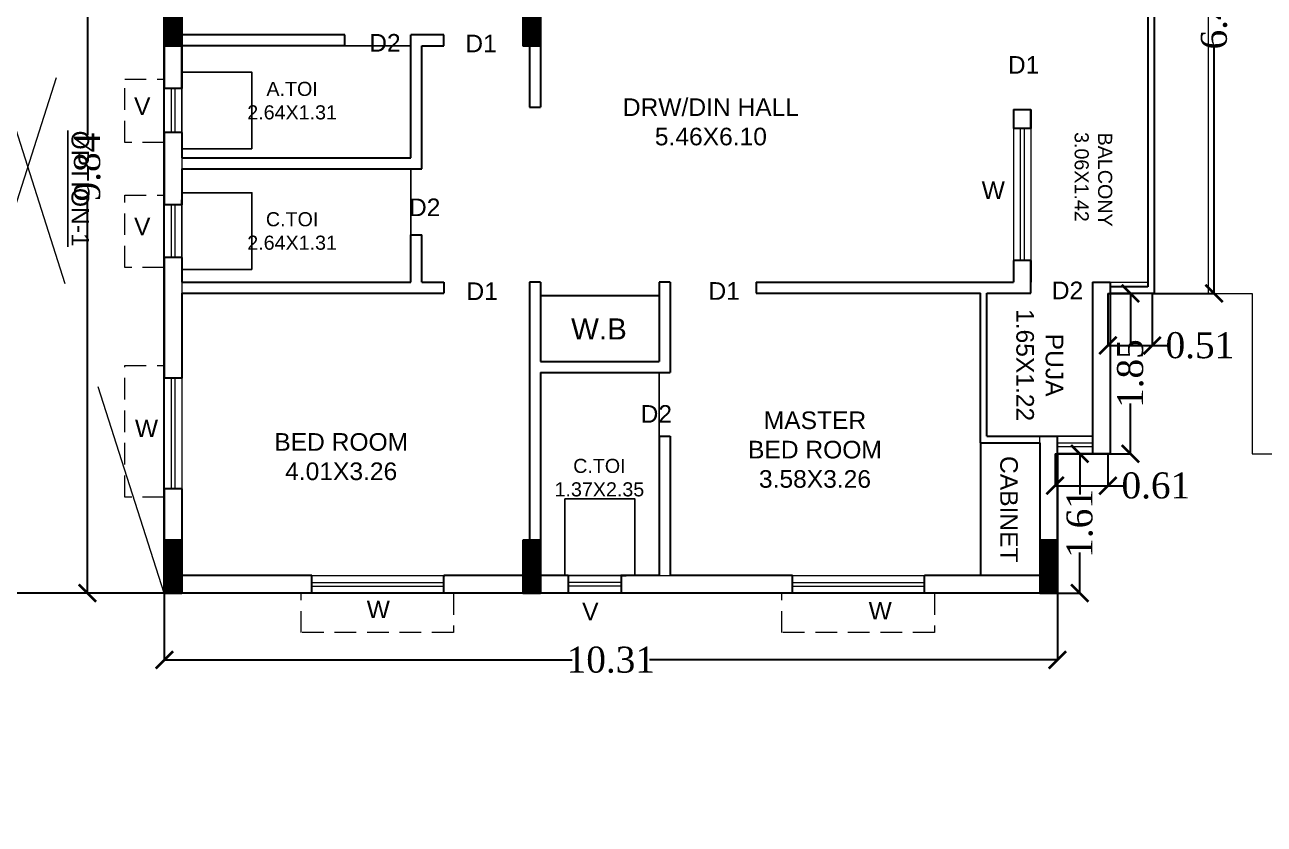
# Model space of a CAD drawing. Header units: metres. Extents: x 0 to 63445, y 32361 to 32804.
# Drawn here: x 63221.23 to 63235.55, y 32657.5 to 32666.73 of the extents above; entities that cross this region are included whole.
import ezdxf

# ---------------------------------------------------------------- set-up
doc = ezdxf.new("R2010")
doc.units = ezdxf.units.M
doc.header["$MEASUREMENT"] = 0
doc.header["$PDMODE"] = 34
doc.header["$PDSIZE"] = -10
for name, pattern in [('CONTINULUS', [0]), ('DASHED', [0.75, 0.5, -0.25]), ('DASHED2', [0.375, 0.25, -0.125])]:
    doc.linetypes.add(name, pattern=pattern)
doc.layers.get('0').update_dxf_attribs({"lineweight": 25})
doc.layers.add('BLK_1_FLR_3_BATH', color=3, linetype='Continuous', plot=False)
doc.layers.add('BLK_1_FLR_3_WATER_CLOSET', color=2, linetype='Continuous', plot=False)
for name, color, linetype, lineweight in [('BLK_1_FLR_3_BLT_UP_AREA', 14, 'DASHED', 9), ('BLK_1_FLR_3_BLT_UP_AREA_DEDUCT', 14, 'DASHED', 9), ('BLK_1_FLR_3_UNITFA', 7, 'Continuous', 0), ('COLUMN', 1, 'Continuous', 30), ('DIM', 56, 'Continuous', 20), ('hatch', 251, 'Continuous', 20), ('TEXT-2', 65, 'Continuous', 18), ('wall', 7, 'Continuous', 30), ('window', 154, 'Continuous', 9)]:
    doc.layers.add(name, color=color, linetype=linetype, lineweight=lineweight)
doc.layers.add('text', color=65, linetype='Continuous')
doc.styles.add('AutoDCRFont', font='arial.ttf')
doc.styles.get("Standard").update_dxf_attribs({"font": 'arial.ttf', "height": 0.4})
doc.styles.add('TNR', font='times.ttf', dxfattribs={"height": 0.5})
doc.dimstyles.new('ARCHANA', dxfattribs={"dimscale": 0, "dimtxt": 0.5, "dimasz": 0.5, "dimexe": 0, "dimexo": 0, "dimgap": 0, "dimtad": 0, "dimzin": 0, "dimdsep": 46, "dimtxsty": 'TNR', "dimblk": 'ARCHTICK', "dimcen": 0.09, "dimclrd": 36, "dimclre": 36, "dimclrt": 7, "dimadec": 0, "dimazin": 0, "dimtfac": 1, "dimtofl": 0, "dimtmove": 0, "dimatfit": 3, "dimldrblk": 'ARCHTICK', "dimfxl": 1, "dimfrac": 2, "dimtolj": 1, "dimtzin": 0, "dimlwd": -1, "dimlwe": -1, "dimarcsym": 0})

# ---------------------------------------------------------------- blocks, each defined once
blk = doc.blocks.new('A$C7D115503')
at = {"layer": 'COLUMN', "ltscale": 3}
h = blk.add_hatch(dxfattribs=at)
h.set_pattern_fill('ANSI31', color=256, style=0)
h.paths.add_polyline_path([(-14.36, -11.59), (-6.36, -11.59), (-6.36, 12.41), (-14.36, 12.41)])
at = {"layer": 'COLUMN', "ltscale": 0.05}
for p, q in [((-14.36, 12.41), (-6.36, 12.41)), ((-14.36, 12.41), (-14.36, -11.59)), ((-6.36, 12.41), (-6.36, -11.59)), ((-6.36, -11.59), (-14.36, -11.59))]:
    blk.add_line(p, q, dxfattribs=at)
blk = doc.blocks.new('_ArchTick')
at = {"color": 0, "linetype": 'ByBlock', "const_width": 0.15}
blk.add_lwpolyline([(-0.5, -0.5), (0.5, 0.5)], dxfattribs=at)
blk = doc.blocks.new('*D761')
at = {"layer": 'Defpoints', "color": 0, "ltscale": 0.5, "transparency": 16777216}
for p in [(63222.843, 32670.011), (63221.955, 32660.172), (63222.843, 32660.172)]:
    blk.add_point(p, dxfattribs=at)
at = {"layer": 'wall', "color": 36, "ltscale": 0.5, "transparency": 16777216}
for p, q in [((63222.843, 32670.011), (63221.955, 32670.011)), ((63221.955, 32670.011), (63221.955, 32665.462)), ((63221.955, 32660.172), (63221.955, 32664.72)), ((63222.843, 32660.172), (63221.955, 32660.172))]:
    blk.add_line(p, q, dxfattribs=at)
at = {"layer": 'wall', "color": 36, "ltscale": 0.5, "transparency": 16777216, "xscale": 0.2, "yscale": 0.2, "zscale": 0.2}
for p, rotation in [((63221.955, 32670.011), 90), ((63221.955, 32660.172), 270)]:
    blk.add_blockref('_ArchTick', p, dxfattribs=dict(at, rotation=rotation))
at = {"layer": 'wall', "color": 7, "ltscale": 0.5, "transparency": 16777216, "insert": (63221.955, 32665.091), "char_height": 0.5, "attachment_point": 5, "rotation": 90, "style": 'TNR'}
blk.add_mtext('\\A1;{\\H0.6x;9.84}', dxfattribs=at)
blk = doc.blocks.new('*D762')
at = {"layer": 'Defpoints', "color": 0, "ltscale": 0.5, "transparency": 16777216}
for p in [(63222.843, 32660.172), (63233.157, 32660.172), (63233.157, 32659.4)]:
    blk.add_point(p, dxfattribs=at)
at = {"layer": 'wall', "color": 36, "ltscale": 0.5, "transparency": 16777216}
for p, q in [((63222.843, 32660.172), (63222.843, 32659.4)), ((63233.157, 32660.172), (63233.157, 32659.4)), ((63222.843, 32659.4), (63227.554, 32659.4)), ((63233.157, 32659.4), (63228.445, 32659.4))]:
    blk.add_line(p, q, dxfattribs=at)
at = {"layer": 'wall', "color": 36, "ltscale": 0.5, "transparency": 16777216, "xscale": 0.2, "yscale": 0.2, "zscale": 0.2, "rotation": 180}
blk.add_blockref('_ArchTick', (63222.843, 32659.4), dxfattribs=at)
at = {"layer": 'wall', "color": 36, "ltscale": 0.5, "transparency": 16777216, "xscale": 0.2, "yscale": 0.2, "zscale": 0.2}
blk.add_blockref('_ArchTick', (63233.157, 32659.4), dxfattribs=at)
at = {"layer": 'wall', "color": 7, "ltscale": 0.5, "transparency": 16777216, "insert": (63228, 32659.4), "char_height": 0.5, "attachment_point": 5, "style": 'TNR'}
blk.add_mtext('\\A1;{\\H0.6x;10.31}', dxfattribs=at)
blk = doc.blocks.new('*D763')
at = {"layer": 'Defpoints', "color": 0, "ltscale": 0.5, "transparency": 16777216}
for p in [(63234.251, 32670.061), (63234.251, 32663.631), (63234.967, 32663.631)]:
    blk.add_point(p, dxfattribs=at)
at = {"layer": 'wall', "color": 36, "ltscale": 0.5, "transparency": 16777216}
for p, q in [((63234.251, 32670.061), (63234.967, 32670.061)), ((63234.967, 32670.061), (63234.967, 32667.206)), ((63234.967, 32663.631), (63234.967, 32666.486)), ((63234.251, 32663.631), (63234.967, 32663.631))]:
    blk.add_line(p, q, dxfattribs=at)
at = {"layer": 'wall', "color": 36, "ltscale": 0.5, "transparency": 16777216, "xscale": 0.2, "yscale": 0.2, "zscale": 0.2}
for p, rotation in [((63234.967, 32670.061), 90), ((63234.967, 32663.631), 270)]:
    blk.add_blockref('_ArchTick', p, dxfattribs=dict(at, rotation=rotation))
at = {"layer": 'wall', "color": 7, "ltscale": 0.5, "transparency": 16777216, "insert": (63234.967, 32666.846), "char_height": 0.5, "attachment_point": 5, "rotation": 90, "style": 'TNR'}
blk.add_mtext('\\A1;{\\H0.6x;6.43}', dxfattribs=at)
blk = doc.blocks.new('*D764')
at = {"layer": 'Defpoints', "color": 0, "ltscale": 0.5, "transparency": 16777216}
for p in [(63233.741, 32663.631), (63234.251, 32663.631), (63234.251, 32663.031)]:
    blk.add_point(p, dxfattribs=at)
at = {"layer": 'wall', "color": 36, "ltscale": 0.5, "transparency": 16777216}
for p, q in [((63233.741, 32663.631), (63233.741, 32663.031)), ((63234.251, 32663.631), (63234.251, 32663.031)), ((63233.741, 32663.031), (63234.251, 32663.031)), ((63234.251, 32663.031), (63234.451, 32663.031))]:
    blk.add_line(p, q, dxfattribs=at)
at = {"layer": 'wall', "color": 36, "ltscale": 0.5, "transparency": 16777216, "xscale": 0.2, "yscale": 0.2, "zscale": 0.2, "rotation": 180}
blk.add_blockref('_ArchTick', (63233.741, 32663.031), dxfattribs=at)
at = {"layer": 'wall', "color": 36, "ltscale": 0.5, "transparency": 16777216, "xscale": 0.2, "yscale": 0.2, "zscale": 0.2}
blk.add_blockref('_ArchTick', (63234.251, 32663.031), dxfattribs=at)
at = {"layer": 'wall', "color": 7, "ltscale": 0.5, "transparency": 16777216, "insert": (63234.803, 32663.031), "char_height": 0.5, "attachment_point": 5, "style": 'TNR'}
blk.add_mtext('\\A1;{\\H0.6x;0.51}', dxfattribs=at)
blk = doc.blocks.new('*D765')
at = {"layer": 'Defpoints', "color": 0, "ltscale": 0.5, "transparency": 16777216}
for p in [(63233.741, 32663.631), (63233.741, 32661.781), (63234, 32661.781)]:
    blk.add_point(p, dxfattribs=at)
at = {"layer": 'wall', "color": 36, "ltscale": 0.5, "transparency": 16777216}
for p, q in [((63233.741, 32663.631), (63234, 32663.631)), ((63234, 32663.631), (63234, 32663.053)), ((63234, 32661.781), (63234, 32662.359)), ((63233.741, 32661.781), (63234, 32661.781))]:
    blk.add_line(p, q, dxfattribs=at)
at = {"layer": 'wall', "color": 36, "ltscale": 0.5, "transparency": 16777216, "xscale": 0.2, "yscale": 0.2, "zscale": 0.2}
for p, rotation in [((63234, 32663.631), 90), ((63234, 32661.781), 270)]:
    blk.add_blockref('_ArchTick', p, dxfattribs=dict(at, rotation=rotation))
at = {"layer": 'wall', "color": 7, "ltscale": 0.5, "transparency": 16777216, "insert": (63234, 32662.706), "char_height": 0.5, "attachment_point": 5, "rotation": 90, "style": 'TNR'}
blk.add_mtext('\\A1;{\\H0.6x;1.85}', dxfattribs=at)
blk = doc.blocks.new('*D766')
at = {"layer": 'Defpoints', "color": 0, "ltscale": 0.5, "transparency": 16777216}
for p in [(63233.131, 32661.781), (63233.741, 32661.781), (63233.131, 32661.412)]:
    blk.add_point(p, dxfattribs=at)
at = {"layer": 'wall', "color": 36, "ltscale": 0.5, "transparency": 16777216}
for p, q in [((63233.131, 32661.781), (63233.131, 32661.412)), ((63233.741, 32661.781), (63233.741, 32661.412)), ((63233.131, 32661.412), (63233.741, 32661.412)), ((63233.741, 32661.412), (63233.941, 32661.412))]:
    blk.add_line(p, q, dxfattribs=at)
at = {"layer": 'wall', "color": 36, "ltscale": 0.5, "transparency": 16777216, "xscale": 0.2, "yscale": 0.2, "zscale": 0.2, "rotation": 180}
blk.add_blockref('_ArchTick', (63233.131, 32661.412), dxfattribs=at)
at = {"layer": 'wall', "color": 36, "ltscale": 0.5, "transparency": 16777216, "xscale": 0.2, "yscale": 0.2, "zscale": 0.2}
blk.add_blockref('_ArchTick', (63233.741, 32661.412), dxfattribs=at)
at = {"layer": 'wall', "color": 7, "ltscale": 0.5, "transparency": 16777216, "insert": (63234.294, 32661.412), "char_height": 0.5, "attachment_point": 5, "style": 'TNR'}
blk.add_mtext('\\A1;{\\H0.6x;0.61}', dxfattribs=at)
blk = doc.blocks.new('*D767')
at = {"layer": 'Defpoints', "color": 0, "ltscale": 0.5, "transparency": 16777216}
for p in [(63233.131, 32661.781), (63233.131, 32660.172), (63233.415, 32660.172)]:
    blk.add_point(p, dxfattribs=at)
at = {"layer": 'wall', "color": 36, "ltscale": 0.5, "transparency": 16777216}
for p, q in [((63233.131, 32661.781), (63233.415, 32661.781)), ((63233.415, 32661.781), (63233.415, 32661.311)), ((63233.415, 32660.172), (63233.415, 32660.642)), ((63233.131, 32660.172), (63233.415, 32660.172))]:
    blk.add_line(p, q, dxfattribs=at)
at = {"layer": 'wall', "color": 36, "ltscale": 0.5, "transparency": 16777216, "xscale": 0.2, "yscale": 0.2, "zscale": 0.2}
for p, rotation in [((63233.415, 32661.781), 90), ((63233.415, 32660.172), 270)]:
    blk.add_blockref('_ArchTick', p, dxfattribs=dict(at, rotation=rotation))
at = {"layer": 'wall', "color": 7, "ltscale": 0.5, "transparency": 16777216, "insert": (63233.415, 32660.976), "char_height": 0.5, "attachment_point": 5, "rotation": 90, "style": 'TNR'}
blk.add_mtext('\\A1;{\\H0.6x;1.61}', dxfattribs=at)
blk = doc.blocks.new('*D883')
at = {"layer": 'Defpoints', "color": 0, "ltscale": 3, "transparency": 16777216}
for p in [(0.832, 32670.282), (63267.277, 32670.282), (0, 32657.531)]:
    blk.add_point(p, dxfattribs=at)
at = {"layer": 'DIM', "ltscale": 3, "transparency": 16777216}
for p, q in [((5.832, 32670.282), (0.832, 32670.282)), ((0.832, 32670.282), (0.832, 32664.301)), ((0.832, 32657.531), (0.832, 32663.512)), ((0, 32657.531), (0.832, 32657.531))]:
    blk.add_line(p, q, dxfattribs=at)
at = {"layer": 'DIM', "ltscale": 3, "transparency": 16777216, "xscale": 0.05, "yscale": 0.05, "zscale": 0.05}
for p, rotation in [((0.832, 32670.282), 90), ((0.832, 32657.531), 270)]:
    blk.add_blockref('_ArchTick', p, dxfattribs=dict(at, rotation=rotation))
at = {"layer": 'DIM', "color": 7, "ltscale": 3, "transparency": 16777216, "insert": (0.832, 32663.906), "char_height": 0.4, "attachment_point": 5, "rotation": 90}
blk.add_mtext('\\A1;{\\H0.6x;12.75}', dxfattribs=at)

msp = doc.modelspace()

# ---------------------------------------------------------------- linework, layer by layer
at = {"layer": 'BLK_1_FLR_3_BATH', "color": 3}
for points in [[(63225.6891, 32665.1971), (63223.0458, 32665.1971), (63223.0458, 32666.4926), (63225.6891, 32666.4926)], [(63225.6891, 32663.762), (63223.0458, 32663.762), (63223.0458, 32665.0701), (63225.6891, 32665.0701)], [(63227.1877, 32662.7205), (63228.5593, 32662.7205), (63228.5593, 32660.3751), (63227.1877, 32660.3751)]]:
    msp.add_lwpolyline(points, close=True, dxfattribs=at)
at = {"layer": 'BLK_1_FLR_3_BLT_UP_AREA', "color": 14, "linetype": 'CONTINULUS', "ltscale": 0.05}
msp.add_lwpolyline([(63236.0175, 32670.0614), (63234.8983, 32670.0614), (63234.8983, 32663.6307), (63235.4079, 32663.6307), (63235.4079, 32661.7807), (63236.0175, 32661.7807)], dxfattribs=at)
at = {"layer": 'BLK_1_FLR_3_BLT_UP_AREA_DEDUCT', "color": 14, "linetype": 'Continuous'}
msp.add_lwpolyline([(63222.8426, 32660.1719), (63219.694, 32660.1719), (63219.694, 32670.0106), (63222.8426, 32670.0106)], close=True, dxfattribs=at)
at = {"layer": 'BLK_1_FLR_3_UNITFA', "color": 3, "ltscale": 0.5}
msp.add_lwpolyline([(63234.1999, 32669.9852), (63233.1569, 32669.9852), (63233.1569, 32669.8582), (63227.0607, 32669.8582), (63227.0607, 32670.0106), (63223.0458, 32670.0106), (63223.0458, 32660.3751), (63232.9537, 32660.3751), (63232.9537, 32661.9839), (63233.5642, 32661.9839), (63233.5633, 32663.762), (63234.1999, 32663.762), (63234.1999, 32669.9852)], close=True, dxfattribs=at)
at = {"layer": 'BLK_1_FLR_3_WATER_CLOSET', "color": 3}
for points in [[(63223.8545, 32665.3015), (63223.0458, 32665.3015), (63223.0458, 32666.1865), (63223.8545, 32666.1865)], [(63223.8545, 32663.9092), (63223.0458, 32663.9092), (63223.0458, 32664.7941), (63223.8545, 32664.7941)], [(63228.2779, 32660.3751), (63227.4692, 32660.3751), (63227.4692, 32661.26), (63228.2779, 32661.26)]]:
    msp.add_lwpolyline(points, close=True, dxfattribs=at)
at = {"layer": 'hatch', "linetype": 'DASHED2', "ltscale": 10}
for p, q in [((63222.8426, 32660.1719), (63219.694, 32670.0106)), ((63219.694, 32660.173), (63222.8426, 32670.0106))]:
    msp.add_line(p, q, dxfattribs=at)
at = {"layer": 'wall', "ltscale": 0.05}
for p, q in [((63222.8426, 32667.6766), (63222.8426, 32665.9965)), ((63223.0458, 32667.6766), (63223.0458, 32666.6196)), ((63234.1999, 32666.8228), (63234.1999, 32663.7069)), ((63234.2761, 32666.8228), (63234.2761, 32663.6307)), ((63226.9845, 32666.6704), (63227.0607, 32666.6704)), ((63227.0607, 32666.6704), (63227.0607, 32665.7824)), ((63227.1877, 32666.6704), (63227.1877, 32665.7824)), ((63223.0458, 32666.4926), (63223.0458, 32665.9965)), ((63227.0607, 32665.7824), (63227.0607, 32665.7824)), ((63227.0607, 32665.7824), (63227.1877, 32665.7824)), ((63227.0607, 32665.7824), (63227.1877, 32665.7824)), ((63232.6489, 32665.7559), (63232.8521, 32665.7559)), ((63232.6489, 32665.7559), (63232.6489, 32665.5378)), ((63232.8521, 32665.7559), (63232.8521, 32665.5378)), ((63232.8521, 32665.5378), (63232.8521, 32665.7559)), ((63222.8426, 32665.4915), (63222.8426, 32664.6565)), ((63223.0458, 32665.4915), (63223.0458, 32665.1971)), ((63223.0458, 32665.1971), (63225.6891, 32665.1971)), ((63223.0458, 32665.0701), (63223.0458, 32664.6565)), ((63223.0458, 32665.0701), (63225.8161, 32665.0701)), ((63225.6891, 32664.3081), (63225.8161, 32664.3081)), ((63222.8426, 32664.0469), (63222.8426, 32662.6535)), ((63223.0458, 32664.0469), (63223.0458, 32663.762)), ((63232.6489, 32664.0138), (63232.6489, 32663.762)), ((63232.8521, 32664.0138), (63232.8521, 32663.762)), ((63232.8521, 32663.635), (63232.8521, 32664.0138)), ((63223.0458, 32663.762), (63225.6891, 32663.762)), ((63225.8161, 32663.762), (63226.0701, 32663.762)), ((63226.0701, 32663.762), (63226.0701, 32663.635)), ((63227.0607, 32663.762), (63227.0607, 32660.3624)), ((63227.1877, 32663.762), (63227.1877, 32662.8476)), ((63228.5593, 32663.762), (63228.5593, 32662.8476)), ((63228.6863, 32663.762), (63228.6863, 32663.635)), ((63229.677, 32663.762), (63229.677, 32663.635)), ((63229.677, 32663.762), (63232.6489, 32663.762)), ((63233.5633, 32663.762), (63233.7665, 32663.762)), ((63233.5633, 32663.762), (63233.5633, 32661.7807)), ((63233.7665, 32663.762), (63233.7665, 32661.7807)), ((63234.1999, 32663.7069), (63233.7665, 32663.7069)), ((63223.0458, 32663.635), (63223.0458, 32662.6535)), ((63223.0458, 32663.635), (63225.9939, 32663.635)), ((63225.8669, 32663.635), (63226.0701, 32663.635)), ((63228.6863, 32663.635), (63228.6863, 32662.7205)), ((63228.6863, 32663.635), (63228.6863, 32663.635)), ((63229.677, 32663.635), (63232.2678, 32663.635)), ((63232.344, 32663.635), (63232.8521, 32663.635)), ((63234.2761, 32663.6307), (63233.7665, 32663.6307)), ((63227.1877, 32662.8476), (63228.5593, 32662.8476)), ((63227.1877, 32662.7205), (63227.1877, 32660.7688)), ((63227.1877, 32662.7205), (63228.6863, 32662.7205)), ((63228.5593, 32661.9839), (63228.5593, 32660.3751)), ((63228.5593, 32661.9839), (63228.6863, 32661.9839)), ((63228.6863, 32661.9839), (63228.6863, 32660.3751)), ((63232.344, 32661.9839), (63233.1569, 32661.9839)), ((63232.2678, 32661.9077), (63232.9537, 32661.9077)), ((63232.9537, 32661.9077), (63232.9537, 32660.3751)), ((63233.1569, 32661.7807), (63233.1569, 32660.1719)), ((63233.1569, 32661.7807), (63233.7665, 32661.7807)), ((63233.1569, 32660.1719), (63233.1569, 32661.7807)), ((63222.8426, 32661.3748), (63222.8426, 32660.1719)), ((63223.0458, 32661.3748), (63223.0458, 32660.3751)), ((63224.546, 32660.3751), (63223.0458, 32660.3751)), ((63226.9845, 32660.3751), (63226.0701, 32660.3751)), ((63226.0701, 32660.3751), (63226.0701, 32660.3624)), ((63227.5082, 32660.3751), (63227.1877, 32660.3751)), ((63227.5082, 32660.3751), (63227.3713, 32660.3751)), ((63228.5593, 32660.3751), (63228.116, 32660.3751)), ((63228.5593, 32660.3751), (63228.1178, 32660.3751)), ((63230.0994, 32660.3751), (63228.6863, 32660.3751)), ((63232.9537, 32660.3751), (63231.6235, 32660.3751)), ((63224.546, 32660.1719), (63223.0458, 32660.1719)), ((63226.9845, 32660.1719), (63226.0701, 32660.1719)), ((63227.5082, 32660.1719), (63226.9845, 32660.1719)), ((63230.0994, 32660.1719), (63228.1178, 32660.1719)), ((63233.1569, 32660.1719), (63231.6235, 32660.1719))]:
    msp.add_line(p, q, dxfattribs=at)
at = {"layer": 'wall'}
for p, q in [((63224.927, 32666.6196), (63223.0458, 32666.6196)), ((63224.927, 32666.4926), (63224.927, 32666.6196)), ((63226.0701, 32666.6196), (63225.6891, 32666.6196)), ((63225.6891, 32665.1971), (63225.6891, 32666.6196)), ((63226.0701, 32666.4926), (63226.0701, 32666.6196)), ((63224.927, 32666.4926), (63223.0458, 32666.4926)), ((63225.8161, 32665.0701), (63225.8161, 32666.4926)), ((63225.8161, 32666.4926), (63226.0701, 32666.4926)), ((63225.6891, 32663.762), (63225.6891, 32664.3081)), ((63225.8161, 32663.762), (63225.8161, 32664.3081)), ((63227.1877, 32663.762), (63227.0607, 32663.762)), ((63228.6863, 32663.762), (63228.5593, 32663.762)), ((63227.1877, 32663.6063), (63228.5593, 32663.6063)), ((63232.2678, 32661.9077), (63232.2678, 32663.635)), ((63232.344, 32661.9839), (63232.344, 32663.635)), ((63232.2678, 32661.9077), (63232.2678, 32660.3751)), ((63222.8426, 32660.1719), (63219.694, 32660.1719))]:
    msp.add_line(p, q, dxfattribs=at)
at = {"layer": 'wall', "ltscale": 0.1}
for p, q in [((63223.0458, 32665.9965), (63223.0458, 32666.4926)), ((63223.0458, 32664.6565), (63223.0458, 32664.7142)), ((63228.1178, 32660.3751), (63228.1756, 32660.3751))]:
    msp.add_line(p, q, dxfattribs=at)
at = {"layer": 'wall', "ltscale": 3}
for p, q in [((63223.0458, 32665.9965), (63222.8426, 32665.9965)), ((63232.8521, 32665.5378), (63232.6489, 32665.5378)), ((63223.0458, 32665.4915), (63222.8426, 32665.4915)), ((63223.0458, 32664.6565), (63222.8426, 32664.6565)), ((63223.0458, 32664.0469), (63222.8426, 32664.0469)), ((63232.8521, 32664.0138), (63232.6489, 32664.0138)), ((63223.0458, 32662.6535), (63222.8426, 32662.6535)), ((63223.0458, 32661.3748), (63222.8426, 32661.3748)), ((63224.546, 32660.1719), (63224.546, 32660.3751)), ((63226.0701, 32660.1719), (63226.0701, 32660.3751)), ((63227.5082, 32660.3751), (63227.5082, 32660.1719)), ((63228.1178, 32660.3751), (63228.1178, 32660.1719)), ((63230.0994, 32660.1719), (63230.0994, 32660.3751)), ((63231.6235, 32660.1719), (63231.6235, 32660.3751))]:
    msp.add_line(p, q, dxfattribs=at)
at = {"layer": 'wall', "ltscale": 0.5}
msp.add_line((63233.1569, 32661.7807), (63233.1569, 32661.9839), dxfattribs=at)
msp.add_lwpolyline([(63219.694, 32672.5506), (63222.8426, 32672.5506), (63222.8426, 32682.3893), (63233.1569, 32682.3893), (63233.1569, 32680.7805), (63233.7665, 32680.7805), (63233.7665, 32678.9305), (63234.2507, 32678.9305), (63234.2761, 32678.9305), (63234.2761, 32672.4998), (63233.1569, 32672.4998), (63233.1569, 32670.0614), (63234.2507, 32670.0614), (63234.2761, 32670.0614), (63234.2761, 32663.6307), (63233.7665, 32663.6307), (63233.7665, 32661.7807), (63233.1569, 32661.7807), (63233.1569, 32660.1719), (63222.8426, 32660.1719), (63222.8426, 32670.0106), (63219.694, 32670.0106)], dxfattribs=at)
at = {"layer": 'wall'}
msp.add_arc((63233.1315, 32660.3232), 0.0254, 270, 0, dxfattribs=at)
at = {"layer": 'window'}
for p, q in [((63222.8426, 32665.9965), (63222.8426, 32665.4915)), ((63222.9225, 32665.9965), (63222.9225, 32665.4915)), ((63222.9658, 32665.9965), (63222.9658, 32665.4915)), ((63223.0458, 32665.9965), (63223.0458, 32665.4915)), ((63232.6489, 32665.5378), (63232.6489, 32664.0147)), ((63232.7288, 32665.5378), (63232.7288, 32664.0147)), ((63232.7721, 32665.5378), (63232.7721, 32664.0147)), ((63232.8521, 32665.5378), (63232.8521, 32664.0147)), ((63222.8426, 32665.4924), (63222.8426, 32665.4915)), ((63222.9225, 32665.4924), (63222.9225, 32665.4915)), ((63222.9658, 32665.4924), (63222.9658, 32665.4915)), ((63223.0458, 32665.4924), (63223.0458, 32665.4915)), ((63222.8426, 32664.6565), (63222.8426, 32664.0469)), ((63222.9225, 32664.6565), (63222.9225, 32664.0469)), ((63222.9658, 32664.6565), (63222.9658, 32664.0469)), ((63223.0458, 32664.6565), (63223.0458, 32664.0469)), ((63222.8426, 32664.0478), (63222.8426, 32664.0469)), ((63222.9225, 32664.0478), (63222.9225, 32664.0469)), ((63222.9658, 32664.0478), (63222.9658, 32664.0469)), ((63223.0458, 32664.0478), (63223.0458, 32664.0469)), ((63222.8426, 32662.6535), (63222.8426, 32661.3757)), ((63222.9225, 32662.6535), (63222.9225, 32661.3757)), ((63222.9658, 32662.6535), (63222.9658, 32661.3757)), ((63223.0458, 32662.6535), (63223.0458, 32661.3757)), ((63233.5642, 32661.9839), (63233.1569, 32661.9839)), ((63233.5642, 32661.904), (63233.1569, 32661.904)), ((63233.5642, 32661.8607), (63233.1569, 32661.8607)), ((63233.5642, 32661.7807), (63233.1569, 32661.7807)), ((63224.546, 32660.3751), (63226.0692, 32660.3751)), ((63227.5091, 32660.3751), (63227.5082, 32660.3751)), ((63228.1178, 32660.375), (63227.5091, 32660.3751)), ((63228.1169, 32660.3751), (63228.116, 32660.3751)), ((63230.0994, 32660.3751), (63231.6226, 32660.3751)), ((63224.546, 32660.2951), (63226.0692, 32660.2951)), ((63224.546, 32660.2518), (63226.0692, 32660.2518)), ((63227.5091, 32660.2951), (63227.5082, 32660.2951)), ((63227.5091, 32660.2518), (63227.5082, 32660.2518)), ((63228.1178, 32660.2951), (63227.5091, 32660.2951)), ((63228.1178, 32660.2518), (63227.5091, 32660.2518)), ((63230.0994, 32660.2951), (63231.6226, 32660.2951)), ((63230.0994, 32660.2518), (63231.6226, 32660.2518)), ((63224.546, 32660.1719), (63226.0692, 32660.1719)), ((63227.5091, 32660.1719), (63227.5082, 32660.1719)), ((63227.5091, 32660.1719), (63228.1178, 32660.1719)), ((63230.0994, 32660.1719), (63231.6226, 32660.1719))]:
    msp.add_line(p, q, dxfattribs=at)
at = {"layer": 'window', "color": 8, "linetype": 'DASHED2'}
for points in [[(63222.8426, 32665.3764), (63222.3854, 32665.3764), (63222.3854, 32666.1057), (63222.8426, 32666.1057)], [(63222.8426, 32663.9317), (63222.3854, 32663.9317), (63222.3854, 32664.7657), (63222.8426, 32664.7657)], [(63222.8426, 32661.2811), (63222.3854, 32661.2811), (63222.3854, 32662.7978), (63222.8426, 32662.7978)], [(63226.1843, 32660.1719), (63226.1843, 32659.7147), (63224.4222, 32659.7147), (63224.4222, 32660.1719)], [(63231.7377, 32660.1719), (63231.7377, 32659.7147), (63229.9756, 32659.7147), (63229.9756, 32660.1719)]]:
    msp.add_lwpolyline(points, dxfattribs=at)

# ---------------------------------------------------------------- block references
at = {"layer": 'COLUMN', "ltscale": 0.05, "xscale": -0.025400733691282, "yscale": 0.025400733691282, "zscale": 0.025400733691282}
for p in [(63222.6809, 32666.7868), (63226.8229, 32666.7868), (63222.6809, 32660.4661), (63226.8229, 32660.4661), (63232.792, 32660.4661)]:
    msp.add_blockref('A$C7D115503', p, dxfattribs=at)

# ---------------------------------------------------------------- texts
at = {"layer": 'text'}
for s, insert, char_height, width, attachment_point in [('\\pxqc,t17;D2', (63228.3248, 32666.6273), 0.203206, 5.867919, 3), ('\\pxqc;D1', (63229.4345, 32666.6196), 0.20321, 5.867919, 3), ('\\pxqc;D1', (63235.7009, 32666.3723), 0.20321, 5.867919, 3), ('\\pxqc;A.TOI\\P2.64X1.31', (63226.5519, 32665.6392), 0.162565, 4.465728, 9), ('\\pxqc;DRW/DIN HALL\\P5.46X6.10', (63231.9497, 32665.3393), 0.203206, 5.588511, 9), ('\\pxqc,t17;D2', (63228.7842, 32664.7278), 0.203206, 5.867919, 3), ('\\pxqc;C.TOI\\P2.64X1.31', (63226.5519, 32664.1341), 0.162565, 4.465728, 9), ('\\pxqc;D1', (63229.4478, 32663.759), 0.20321, 5.867919, 3), ('\\pxqc;D1', (63232.2426, 32663.762), 0.20321, 5.867919, 3), ('\\pxqc,t17;D2', (63236.2078, 32663.7685), 0.203206, 5.867919, 3), ('\\pxqc;W.B', (63231.2308, 32663.0999), 0.24385, 6.736694, 9), ('\\pxqc,t17;D2', (63231.4592, 32662.3422), 0.203206, 5.867919, 3), ('\\pxqc;MASTER \\PBED ROOM\\P3.58X3.26', (63233.1517, 32661.3851), 0.203206, 5.588511, 9), ('\\pxqc;BED ROOM\\P4.01X3.26', (63227.6802, 32661.4737), 0.203206, 5.588511, 9), ('\\pxqc;C.TOI\\P1.37X2.35', (63230.1006, 32661.286), 0.162565, 4.465728, 9)]:
    msp.add_mtext(s, dxfattribs=dict(at, insert=insert, char_height=char_height, width=width, attachment_point=attachment_point))
at = {"layer": 'text', "rotation": 270}
for s, insert, char_height, width, attachment_point in [('\\pxqc;{\\LOPTION-1}', (63221.9747, 32661.7176), 0.203206, 6.24893, 3), ('\\pxqc; BALCONY\\P3.06X1.42', (63233.7898, 32667.2128), 0.162565, 4.470808, 1), ('\\pxqc;PUJA\\P1.65X1.22', (63233.225, 32659.9613), 0.20321, 5.68602, 3), ('\\pxqc;CABINET', (63232.4939, 32664.0859), 0.203206, 5.893319, 7)]:
    msp.add_mtext(s, dxfattribs=dict(at, insert=insert, char_height=char_height, width=width, attachment_point=attachment_point))
at = {"layer": 'TEXT-2', "char_height": 0.2032, "width": 0.183842, "attachment_point": 7, "style": 'AutoDCRFont'}
for s, insert in [('V', (63222.4937, 32665.6921)), ('W', (63232.2827, 32664.7217)), ('V', (63222.4937, 32664.3045)), ('W', (63222.5037, 32661.9724)), ('W', (63225.1805, 32659.8821)), ('W', (63230.9769, 32659.8669)), ('V', (63227.6686, 32659.857))]:
    msp.add_mtext(s, dxfattribs=dict(at, insert=insert))

# ---------------------------------------------------------------- dimensions: what is measured, and where the dimension line sits
at = {"layer": 'DIM', "ltscale": 3}
dim = msp.add_linear_dim(base=(0.8318, 32670.2817), p1=(0, 32657.5305), p2=(63267.2772, 32670.2817), angle=90, text='{\\H0.6x;<>}', dimstyle='ARCHANA', override={"dimscale": 1, "dimtxt": 0.278, "dimasz": 0.05, "dimtxsty": 'Standard', "dimclrd": 256, "dimclre": 256, "dimfxl": 5, "dimfxlon": 1, "dimarcsym": 1}, dxfattribs=at)
dim.commit()
dim.dimension.update_dxf_attribs({"geometry": '*D883', "text_midpoint": (0.8318, 32663.9061)})
at = {"layer": 'wall', "ltscale": 0.5}
for base, p1, p2, angle, picture, middle in [((63221.955, 32660.1719), (63222.8426, 32670.0106), (63222.8426, 32660.1719), 270, '*D761', (63221.955, 32665.0912)), ((63234.9666, 32663.6307), (63234.2507, 32670.0614), (63234.2507, 32663.6307), 270, '*D763', (63234.9666, 32666.846)), ((63233.9999, 32661.7807), (63233.7411, 32663.6307), (63233.7411, 32661.7807), 270, '*D765', (63233.9999, 32662.7057)), ((63234.2507, 32663.0308), (63233.7411, 32663.6307), (63234.2507, 32663.6307), 180, '*D764', (63234.8033, 32663.0308)), ((63233.4146, 32660.1719), (63233.1315, 32661.7807), (63233.1315, 32660.1719), 270, '*D767', (63233.4146, 32660.9763))]:
    dim = msp.add_linear_dim(base=base, p1=p1, p2=p2, angle=angle, text='{\\H0.6x;<>}', dimstyle='ARCHANA', override={"dimscale": 1, "dimtxt": 0.3, "dimasz": 0.2, "dimfxl": 6, "dimarcsym": 1}, dxfattribs=at)
    dim.commit()
    dim.dimension.update_dxf_attribs({"geometry": picture, "text_midpoint": middle})
dim = msp.add_linear_dim(base=(63233.1315, 32661.4123), p1=(63233.7411, 32661.7807), p2=(63233.1315, 32661.7807), angle=180, text='{\\H0.6x;<>}', dimstyle='ARCHANA', override={"dimscale": 1, "dimtxt": 0.3, "dimasz": 0.2, "dimfxl": 6, "dimarcsym": 1}, dxfattribs=at)
dim.commit()
dim.dimension.update_dxf_attribs({"geometry": '*D766', "text_midpoint": (63234.2936, 32661.4123), "dimtype": 160})
dim = msp.add_linear_dim(base=(63233.1569, 32659.3999), p1=(63222.8426, 32660.1719), p2=(63233.1569, 32660.1719), text='{\\H0.6x;<>}', dimstyle='ARCHANA', override={"dimscale": 1, "dimtxt": 0.3, "dimasz": 0.2, "dimfxl": 6, "dimarcsym": 1}, dxfattribs=at)
dim.commit()
dim.dimension.update_dxf_attribs({"geometry": '*D762', "text_midpoint": (63227.9997, 32659.3999), "dimtype": 160})

doc.saveas('drawing.dxf')
